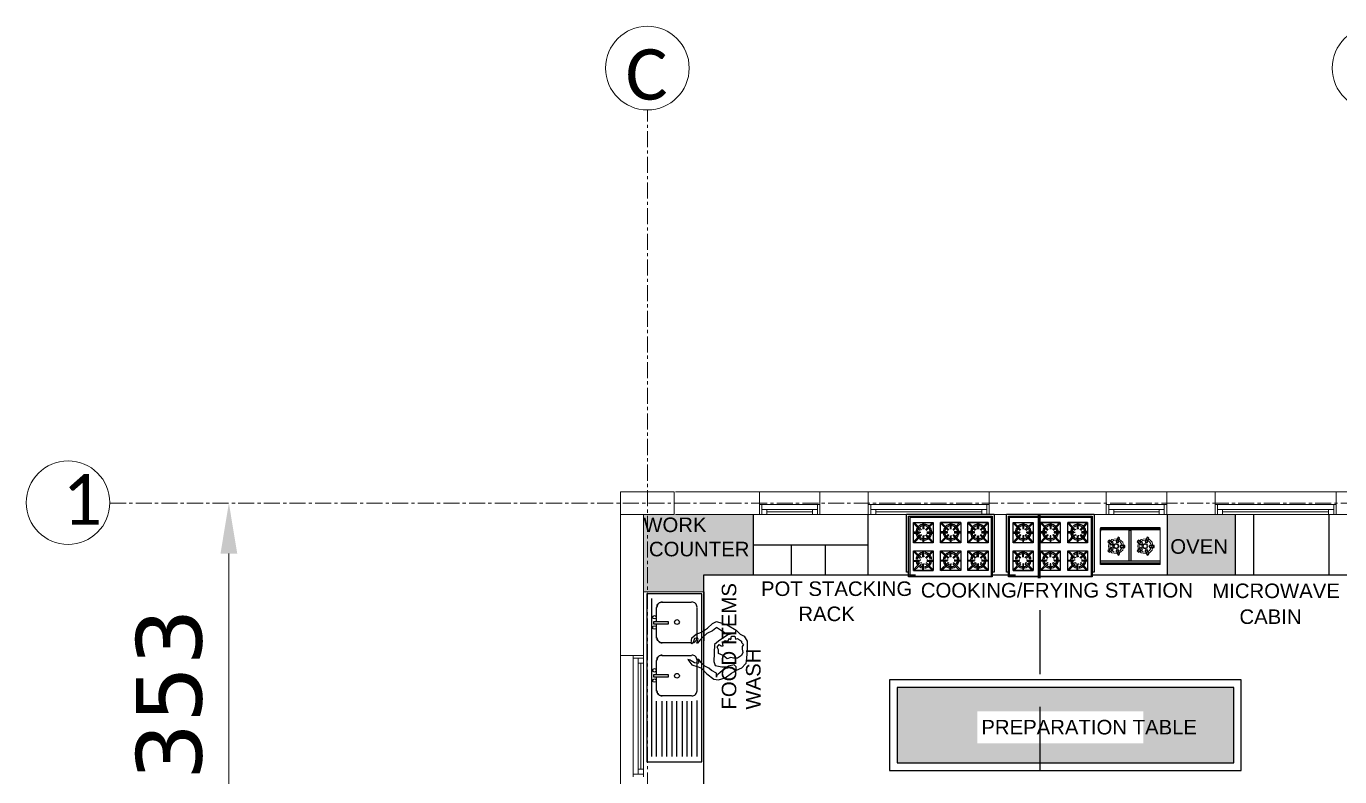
# Model space of a CAD drawing. Header units: millimetres. Extents: x 26027 to 581921, y 7230 to 233891.
# Drawn here: x 459698 to 472709, y 224288 to 231719 of the extents above; entities that cross this region are included whole.
import ezdxf

# ---------------------------------------------------------------- set-up
doc = ezdxf.new("R2010")
doc.units = ezdxf.units.MM
doc.header["$LTSCALE"] = 5
doc.linetypes.add('CENTER', pattern=[50.8, 31.75, -6.35, 6.35, -6.35])
doc.linetypes.add('HIDDEN2', pattern=[0.1875, 0.125, -0.0625])
for name, color, linetype, lineweight in [('_KTI_CONTROL', 7, 'Continuous', 0), ('Aluminum', 7, 'Continuous', 5), ('AxisBalloons_2', 7, 'Continuous', 0), ('Dims', 6, 'Continuous', 5), ('Proj', 7, 'HIDDEN2', 5), ('Structure', 20, 'Continuous', 5), ('Text', 9, 'Continuous', 5), ('Walls', 32, 'Continuous', 5)]:
    doc.layers.add(name, color=color, linetype=linetype, lineweight=lineweight)
for name, color, linetype in [('axes', 9, 'Continuous'), ('PDF_Solid Fills', 7, 'Continuous'), ('PDF_Text', 7, 'Continuous')]:
    doc.layers.add(name, color=color, linetype=linetype)
doc.layers.add('PDF_Geometry', color=7, linetype='Continuous', true_color=0x809a5e)
doc.styles.add('Dimension', font='verdana.ttf')
doc.styles.add('PDF Arial', font='arial.ttf')
doc.styles.get("Standard").update_dxf_attribs({"font": 'calibri.ttf'})
doc.dimstyles.new('D500', dxfattribs={"dimtxt": 650, "dimasz": 500, "dimexe": 150, "dimexo": 100, "dimgap": 250, "dimtad": 1, "dimdec": 0, "dimtxsty": 'Dimension', "dimcen": 100, "dimdle": 150, "dimclrd": 250, "dimclre": 250, "dimclrt": 7, "dimadec": 0, "dimazin": 0, "dimtfac": 1, "dimtdec": 0, "dimtmove": 0, "dimatfit": 3, "dimfxl": 1, "dimlwd": 5, "dimlwe": 5, "dimarcsym": 0})

# ---------------------------------------------------------------- blocks, each defined once
blk = doc.blocks.new('*D510')
at = {"layer": 'DEFPOINTS', "color": 0, "transparency": 16777216}
for p in [(461705, 226998, -2), (461705, 226998), (461905, 222645, -2)]:
    blk.add_point(p, dxfattribs=at)
at = {"layer": 'Dims', "color": 250, "linetype": 'Continuous', "lineweight": 5, "transparency": 16777216}
for p, q in [((461605, 226998), (461555, 226998)), ((461705, 223145), (461705, 226498)), ((461805, 222645), (461555, 222645))]:
    blk.add_line(p, q, dxfattribs=at)
at = {"layer": 'Dims', "color": 250, "transparency": 16777216}
for points in [[(461622, 226498), (461788, 226498), (461705, 226998)], [(461622, 223145), (461788, 223145), (461705, 222645)]]:
    blk.add_solid(points, dxfattribs=at)
at = {"layer": 'Dims', "color": 7, "lineweight": 0, "transparency": 16777216, "insert": (461116, 224822), "char_height": 650, "attachment_point": 5, "rotation": 90, "style": 'Dimension'}
blk.add_mtext('4353', dxfattribs=at)

msp = doc.modelspace()

# ---------------------------------------------------------------- hatches: boundary and pattern name
at = {"layer": 'PDF_Geometry', "lineweight": 25}
h = msp.add_hatch(dxfattribs=at)
h.set_pattern_fill('ANGLE', color=256, scale=500)
h.set_pattern_definition([(0, (-753464.18, -861134.26), (0, 137.5), [100, -37.5]), (90, (-753464.18, -861134.26), (-137.5, 8e-15), [100, -37.5])])
edge = h.paths.add_edge_path()
edge.add_line((476577.1, 225898.2), (477116.2, 225898.2))
edge.add_line((477116.2, 225898.2), (477116.2, 226329.5))
edge.add_line((477116.2, 226329.5), (476816.3, 226329.5))
edge.add_line((476816.3, 226329.5), (476816.3, 226289))
edge.add_line((476816.3, 226289), (476674.8, 226289))
edge.add_line((476674.8, 226289), (476674.8, 226329.5))
edge.add_line((476674.8, 226329.5), (476203.2, 226329.5))
edge.add_line((476203.2, 226329.5), (476203.2, 226289))
edge.add_line((476203.2, 226289), (476061.7, 226289))
edge.add_line((476061.7, 226289), (476061.7, 226329.5))
edge.add_line((476061.7, 226329.5), (475886.5, 226329.5))
edge.add_line((475886.5, 226329.5), (475886.5, 226888.7))
edge.add_line((475886.5, 226888.7), (475792.2, 226888.7))
edge.add_line((475792.2, 226888.7), (475792.2, 226329.5))
edge.add_line((475792.2, 226329.5), (475489, 226329.5))
edge.add_line((475489, 226329.5), (475489, 226289))
edge.add_line((475489, 226289), (475354.2, 226289))
edge.add_line((475354.2, 226289), (475354.2, 226329.5))
edge.add_line((475354.2, 226329.5), (474875.8, 226329.5))
edge.add_line((474875.8, 226329.5), (474875.8, 226289))
edge.add_line((474875.8, 226289), (474741.1, 226289))
edge.add_line((474741.1, 226289), (474741.1, 226329.5))
edge.add_line((474741.1, 226329.5), (474559.2, 226329.5))
edge.add_line((474559.2, 226329.5), (474559.2, 225584.4))
edge.add_line((474559.2, 225584.4), (474592.9, 225584.4))
edge.add_line((474592.9, 225584.4), (474576.7, 225503.5))
edge.add_line((474576.7, 225503.5), (474896.1, 225503.5))
edge.add_line((474896.1, 225503.5), (474896.1, 225463.1))
edge.add_line((474896.1, 225463.1), (474893.1, 225463.1))
edge.add_arc((474569.3, 225506.9), 326.8, 270.00122, 352.29942, ccw=False)
edge.add_arc((474569.3, 224428.9), 751.2, 2.82634, 90.00047, ccw=False)
edge.add_line((475319.6, 224465.9), (475320.5, 224465.9))
edge.add_line((475320.5, 224465.9), (475320.5, 224425.5))
edge.add_line((475320.5, 224425.5), (475286.8, 224425.5))
edge.add_line((475286.8, 224425.5), (475273.4, 224408.7))
edge.add_arc((475243, 224408.7), 30.3, -90, 0, ccw=False)
edge.add_line((475243, 224378.3), (475246.4, 224371.6))
edge.add_line((475246.4, 224371.6), (475155.5, 224378.3))
edge.add_arc((475155.5, 224408.7), 30.3, 146.25105, 270, ccw=False)
edge.add_line((475130.2, 224425.5), (474576.7, 224425.5))
edge.add_line((474576.7, 224425.5), (474594.8, 224335.1))
edge.add_line((474594.8, 224335.1), (476577.1, 224335.1))
edge.add_line((476577.1, 224335.1), (476577.1, 225898.2))
h.paths.add_polyline_path([(480290.3, 225585.3), (477823.6, 225585.3), (477823.6, 224430.2), (477190.3, 224430.2), (477190.3, 224261), (477116.2, 224261), (477116.2, 223519.8), (477116.2, 223452.4), (477190.3, 223452.4), (477190.3, 222536.1), (478390.3, 222536.1), (478390.3, 222825.8), (478370.1, 222825.8), (478384.9, 222899.9), (478390.3, 222899.9), (478390.3, 223573.7), (478383.5, 223573.7), (478370.1, 223641.1), (478390.3, 223641.1), (478390.3, 223924.1), (478370.1, 223924.1), (478386.2, 224004.9), (478390.3, 224004.9), (478390.3, 224672), (478383.5, 224672), (478370.1, 224746.1), (478390.3, 224746.1), (478390.3, 223830.2), (480290.3, 223830.2)])
edge = h.paths.add_edge_path(flags=16)
edge.add_line((477890.4, 223499.6), (477884.3, 223499.6))
edge.add_line((477884.3, 223499.6), (477884.3, 223486.7))
edge.add_arc((477880.9, 223496.2), 10.1, 289.47112, 379.47142)
h.paths.add_polyline_path([(477944.9, 223553.5), (477944.9, 223513.1), (477197, 223513.1), (477197, 223553.5), (477756.2, 223553.5), (477756.2, 223560.2), (477776.5, 223560.2), (477776.5, 223580.4), (477884.3, 223580.4), (477884.3, 223560.2), (477911.2, 223560.2)], flags=16)
edge = h.paths.add_edge_path(flags=16)
edge.add_line((477786.6, 223486.1), (477877.5, 223479.4))
edge.add_line((477877.5, 223479.4), (477786.6, 223486.1))
edge.add_arc((477786.6, 223496.2), 10.1, 160.52858, 270, ccw=False)
edge.add_line((477777, 223499.6), (477776.5, 223499.6))
edge.add_line((477776.5, 223499.6), (477776.5, 223496.2))
edge.add_arc((477786.6, 223496.2), 10.1, 180, 270)
h.paths.add_polyline_path([(477203.7, 223499.6), (477217.2, 223432.2), (477197, 223432.2), (477197, 223499.6)], flags=16)
edge = h.paths.add_edge_path()
edge.add_line((468810.8, 220380), (468731, 220380))
edge.add_line((468731, 220380), (468731, 220353))
edge.add_line((468731, 220353), (468650.2, 220367.7))
edge.add_line((468650.2, 220367.7), (468650.2, 219815.6))
edge.add_arc((468667, 219790.4), 30.3, 0, 123.74895, ccw=False)
edge.add_line((468697.3, 219790.4), (468697.3, 219699.5))
edge.add_line((468697.3, 219699.5), (468692.9, 219718.6))
edge.add_arc((468667, 219702.8), 30.3, -90, 31.29804, ccw=False)
edge.add_line((468667, 219672.5), (468670.4, 219665.8))
edge.add_line((468670.4, 219665.8), (468656.9, 219665.8))
edge.add_line((468656.9, 219665.8), (468656.9, 219659.1))
edge.add_line((468656.9, 219659.1), (468650.2, 219625.4))
edge.add_line((468650.2, 219625.4), (468609.7, 219625.4))
edge.add_line((468609.7, 219625.4), (468609.7, 219626.3))
edge.add_arc((468646.8, 220376.6), 751.2, 179.99953, 267.17366, ccw=False)
edge.add_arc((467568.8, 220376.6), 326.8, 276.51003, 359.99878, ccw=False)
edge.add_line((467605.8, 220052), (467605.8, 220049.8))
edge.add_line((467605.8, 220049.8), (467572.1, 220049.8))
edge.add_line((467572.1, 220049.8), (467572.1, 220373.3))
edge.add_line((467572.1, 220373.3), (467531.7, 220373.3))
edge.add_line((467531.7, 220373.3), (467510.8, 220373.3))
edge.add_line((467510.8, 220373.3), (467510.8, 220380))
edge.add_line((467510.8, 220380), (465810.8, 220380))
edge.add_line((465810.8, 220380), (465810.8, 219753.7))
edge.add_line((465810.8, 219753.7), (465810.8, 218580))
edge.add_line((465810.8, 218580), (468810.8, 218580))
edge.add_line((468810.8, 218580), (468810.8, 220380))
h.paths.add_polyline_path([(466491.2, 219254.6), (468153.2, 219254.6), (468153.2, 219650.6), (466491.2, 219650.6)], flags=16)
h.paths.add_polyline_path([(477817.5, 225578.5), (478147.3, 225578.5), (478152.8, 226254.5), (477823, 226254.5)])
h.paths.add_polyline_path([(474553.4, 224579), (476066.2, 224579), (476066.2, 225298.6), (474553.4, 225298.6)])
h.paths.add_polyline_path([(476024.2, 225648.8), (476024.2, 224319.4), (476563.8, 224319.4), (476563.8, 225648.8)])
h.paths.add_polyline_path([(475228.5, 225934.2), (476844.3, 225934.2), (476844.3, 226231.2), (475228.5, 226231.2)], flags=16)
at = {"layer": 'PDF_Solid Fills', "true_color": 0x809a5e, "transparency": 33554559}
h = msp.add_hatch(color=65, dxfattribs=at)
h.paths.add_polyline_path([(465810.2, 226119.7), (466409.8, 226119.7), (466409.8, 226288.2), (466901.7, 226288.2), (466901.7, 226887.8), (466120.1, 226887.8), (465810.2, 226887.8)])
h.paths.add_polyline_path([(465771.7, 226392.2), (466897.5, 226392.2), (466897.5, 226931.9), (465771.7, 226931.9)], flags=9)
at = {"layer": 'PDF_Solid Fills', "true_color": 0xcc6827, "transparency": 33554559}
msp.add_hatch(color=32, dxfattribs=at).paths.add_polyline_path([(471672, 226887.8), (470998.3, 226887.8), (470998.3, 226288.2), (471672, 226288.2)])
at = {"layer": 'PDF_Solid Fills', "true_color": 0xa8529f, "transparency": 33554559}
h = msp.add_hatch(color=215, dxfattribs=at)
h.paths.add_polyline_path([(469118.4, 224620.5), (469118.4, 224937.1), (470762.4, 224937.1), (470762.4, 224620.5)])
h.paths.add_polyline_path([(468330.1, 224425.1), (471658.6, 224425.1), (471658.6, 225173), (468330.1, 225173)], flags=0)

# ---------------------------------------------------------------- linework, layer by layer
at = {"layer": '_KTI_CONTROL'}
msp.add_line((466409.8, 226119.7, -2.4), (465810.2, 226119.7, -2.4), dxfattribs=at)
at = {"layer": 'Aluminum'}
for p, q in [((467559.8, 226985.3, 0), (466959.8, 226985.3, 0)), ((466984.8, 226985.3, 0), (466984.8, 226885.3, 0)), ((467534.8, 226935.3, 0), (466984.8, 226935.3, 0)), ((467034.8, 226935.3, 0), (467034.8, 226885.3, 0)), ((467034.8, 226910.3, 0), (467484.8, 226910.3, 0)), ((467484.8, 226935.3, 0), (467484.8, 226885.3, 0)), ((467534.8, 226985.3, 0), (467534.8, 226885.3, 0)), ((469237.8, 226985.3, 0), (468037.8, 226985.3, 0)), ((468062.8, 226985.3, 0), (468062.8, 226885.3, 0)), ((469212.8, 226935.3, 0), (468062.8, 226935.3, 0)), ((468112.8, 226935.3, 0), (468112.8, 226885.3, 0)), ((468112.8, 226910.3, 0), (469162.8, 226910.3, 0)), ((469162.8, 226935.3, 0), (469162.8, 226885.3, 0)), ((469212.8, 226985.3, 0), (469212.8, 226885.3, 0)), ((470995.8, 226985.3, 0), (470395.8, 226985.3, 0)), ((470420.8, 226985.3, 0), (470420.8, 226885.3, 0)), ((470970.8, 226935.3, 0), (470420.8, 226935.3, 0)), ((470470.8, 226935.3, 0), (470470.8, 226885.3, 0)), ((470470.8, 226910.3, 0), (470920.8, 226910.3, 0)), ((470920.8, 226935.3, 0), (470920.8, 226885.3, 0)), ((470970.8, 226985.3, 0), (470970.8, 226885.3, 0)), ((472673.8, 226985.3, 0), (471473.8, 226985.3, 0)), ((471498.8, 226985.3, 0), (471498.8, 226885.3, 0)), ((472648.8, 226935.3, 0), (471498.8, 226935.3, 0)), ((471548.8, 226935.3, 0), (471548.8, 226885.3, 0)), ((471548.8, 226910.3, 0), (472598.8, 226910.3, 0)), ((472598.8, 226935.3, 0), (472598.8, 226885.3, 0)), ((472648.8, 226985.3, 0), (472648.8, 226885.3, 0)), ((467559.8, 226885.3, 0), (466959.8, 226885.3, 0)), ((469237.8, 226885.3, 0), (468037.8, 226885.3, 0)), ((470995.8, 226885.3, 0), (470395.8, 226885.3, 0)), ((472673.8, 226885.3, 0), (471473.8, 226885.3, 0)), ((465710.8, 225488.3, 0), (465710.8, 224288.3, 0)), ((465810.8, 225488.3, 0), (465810.8, 224288.3, 0)), ((465710.8, 225463.3, 0), (465810.8, 225463.3, 0)), ((465760.8, 225463.3, 0), (465760.8, 224313.3, 0)), ((465760.8, 225413.3, 0), (465810.8, 225413.3, 0)), ((465785.8, 224363.3, 0), (465785.8, 225413.3, 0)), ((465710.8, 224313.3, 0), (465810.8, 224313.3, 0)), ((465760.8, 224363.3, 0), (465810.8, 224363.3, 0))]:
    msp.add_line(p, q, dxfattribs=at)
at = {"layer": 'axes', "linetype": 'CENTER', "lineweight": 0}
for p, q in [((465850.8, 120285.6, 2.4), (465850.8, 230891.1, 2.4)), ((484308.8, 226997.8, 0), (460525.8, 226997.8, 0))]:
    msp.add_line(p, q, dxfattribs=at)
at = {"layer": 'AxisBalloons_2', "color": 1}
for centre in [(465850.8, 231305, 2.4), (473048.8, 231305, 0), (460111.9, 227002.2, 0)]:
    msp.add_circle(centre, 413.9, dxfattribs=at)
at = {"layer": 'PDF_Geometry', "color": 7, "lineweight": 25, "elevation": -2.4}
for points in [[(466901.7, 226288.2), (466901.7, 226887.8)], [(468033.6, 226887.8), (468033.6, 226288.2)], [(468437.9, 226315.1), (468417.7, 226315.1), (468417.7, 226887.8), (469286.9, 226887.8), (469286.9, 226315.1), (469266.6, 226315.1)], [(468485.1, 226807), (468680.5, 226807)], [(468552.4, 226726.1), (468485.1, 226800.3)], [(468565.9, 226732.9), (468491.8, 226807)], [(468579.4, 226807), (468579.4, 226739.6)], [(468586.1, 226807), (468586.1, 226739.6)], [(468673.7, 226807), (468606.3, 226732.9)], [(468680.5, 226800.3), (468613.1, 226726.1)], [(468956.7, 226807), (468956.7, 226604.9), (468754.6, 226604.9), (468754.6, 226807), (468956.7, 226807), (468754.6, 226807)], [(468754.6, 226800.3), (468828.7, 226726.1)], [(468761.3, 226807), (468835.4, 226732.9)], [(468848.9, 226807), (468848.9, 226739.6)], [(468855.6, 226807), (468855.6, 226739.6)], [(468875.8, 226732.9), (468943.2, 226807)], [(468882.6, 226726.1), (468956.7, 226800.3)], [(469226.2, 226807), (469226.2, 226604.9), (469024.1, 226604.9), (469024.1, 226807), (469226.2, 226807), (469024.1, 226807)], [(469024.1, 226800.3), (469098.2, 226726.1)], [(469030.8, 226807), (469104.9, 226732.9)], [(469118.4, 226807), (469118.4, 226739.6)], [(469131.9, 226807), (469131.9, 226739.6)], [(469145.4, 226732.9), (469219.5, 226807)], [(469152.1, 226726.1), (469226.2, 226800.3)], [(469428.3, 226315.1), (469408.1, 226315.1), (469408.1, 226887.8), (470277.3, 226887.8), (470277.3, 226315.1), (470257.1, 226315.1)], [(469475.5, 226807), (469670.9, 226807)], [(469542.9, 226726.1), (469475.5, 226800.3)], [(469549.6, 226732.9), (469482.3, 226807)], [(469569.8, 226807), (469569.8, 226739.6)], [(469576.6, 226807), (469576.6, 226739.6)], [(469664.2, 226807), (469590.1, 226732.9)], [(469670.9, 226800.3), (469603.5, 226726.1)], [(469940.4, 226807), (469940.4, 226604.9), (469745, 226604.9), (469745, 226807), (469940.4, 226807), (469745, 226807)], [(469745, 226800.3), (469812.4, 226726.1)], [(469751.8, 226807), (469819.1, 226732.9)], [(469839.4, 226807), (469839.4, 226739.6)], [(469846.1, 226807), (469846.1, 226739.6)], [(469866.3, 226732.9), (469933.7, 226807)], [(469873, 226726.1), (469940.4, 226800.3)], [(470209.9, 226807), (470209.9, 226604.9), (470014.5, 226604.9), (470014.5, 226807), (470209.9, 226807), (470014.5, 226807)], [(470014.5, 226800.3), (470081.9, 226726.1)], [(470108.9, 226807), (470108.9, 226739.6)], [(470115.6, 226807), (470115.6, 226739.6)], [(470135.8, 226732.9), (470203.2, 226807)], [(470142.6, 226726.1), (470209.9, 226800.3)], [(470998.3, 226887.8), (470998.3, 226288.2)], [(471672, 226887.8), (471672, 226288.2)], [(471854, 226887.8), (471854, 226288.2)], [(472601.8, 226887.8), (472601.8, 226288.2)], [(468485.1, 226712.7), (468545.7, 226712.7)], [(468485.1, 226699.2), (468545.7, 226699.2)], [(468552.4, 226685.7), (468485.1, 226611.6)], [(468579.4, 226672.2), (468579.4, 226604.9)], [(468673.7, 226604.9), (468606.3, 226679)], [(468680.5, 226611.6), (468613.1, 226685.7)], [(468619.8, 226712.7), (468680.5, 226712.7)], [(468619.8, 226699.2), (468680.5, 226699.2)], [(468821.9, 226699.2), (468754.6, 226699.2)], [(468848.9, 226672.2), (468848.9, 226604.9)], [(468875.8, 226679), (468943.2, 226604.9)], [(468882.6, 226685.7), (468956.7, 226611.6)], [(468956.7, 226712.7), (468889.3, 226712.7)], [(468956.7, 226699.2), (468889.3, 226699.2)], [(469091.5, 226699.2), (469024.1, 226699.2)], [(469118.4, 226672.2), (469118.4, 226604.9)], [(469145.4, 226679), (469219.5, 226604.9)], [(469152.1, 226685.7), (469226.2, 226611.6)], [(469226.2, 226712.7), (469158.8, 226712.7)], [(469226.2, 226699.2), (469158.8, 226699.2)], [(469475.5, 226699.2), (469536.2, 226699.2)], [(469664.2, 226604.9), (469590.1, 226679)], [(469610.3, 226699.2), (469670.9, 226699.2)], [(469805.7, 226699.2), (469745, 226699.2)], [(469940.4, 226699.2), (469879.8, 226699.2)], [(470075.2, 226712.7), (470014.5, 226712.7)], [(470075.2, 226699.2), (470014.5, 226699.2)], [(470014.5, 226611.6), (470081.9, 226685.7)], [(470021.3, 226604.9), (470088.7, 226679)], [(470108.9, 226672.2), (470108.9, 226604.9)], [(470135.8, 226679), (470203.2, 226604.9)], [(470142.6, 226685.7), (470209.9, 226611.6)], [(470209.9, 226712.7), (470149.3, 226712.7)], [(470209.9, 226699.2), (470149.3, 226699.2)], [(470930.9, 226753.1), (470344.7, 226753.1), (470338, 226753.1), (470338, 226719.4)], [(470930.9, 226389.3), (470338, 226389.3), (470338, 226746.4), (470930.9, 226746.4)], [(470930.9, 226732.9), (470344.7, 226732.9), (470338, 226732.9)], [(470641.2, 226422.9), (470641.2, 226726.1), (470620.9, 226726.1), (470620.9, 226422.9)], [(466901.7, 226584.6), (468033.6, 226584.6)], [(467279, 226288.2), (467279, 226584.6)], [(467615.9, 226288.2), (467615.9, 226584.6)], [(468485.1, 226328.6), (468485.1, 226524), (468680.5, 226524), (468680.5, 226328.6), (468485.1, 226328.6), (468680.5, 226328.6)], [(468565.9, 226456.6), (468491.8, 226524)], [(468579.4, 226463.4), (468579.4, 226524)], [(468586.1, 226463.4), (468586.1, 226524)], [(468673.7, 226524), (468606.3, 226456.6)], [(468761.3, 226524), (468835.4, 226456.6)], [(468848.9, 226463.4), (468848.9, 226524)], [(468855.6, 226463.4), (468855.6, 226524)], [(468875.8, 226456.6), (468943.2, 226524)], [(469030.8, 226524), (469104.9, 226456.6)], [(469118.4, 226463.4), (469118.4, 226524)], [(469131.9, 226463.4), (469131.9, 226524)], [(469145.4, 226456.6), (469219.5, 226524)], [(469475.5, 226328.6), (469475.5, 226524), (469670.9, 226524), (469670.9, 226328.6), (469475.5, 226328.6), (469670.9, 226328.6)], [(469549.6, 226456.6), (469482.3, 226524)], [(469569.8, 226463.4), (469569.8, 226524)], [(469576.6, 226463.4), (469576.6, 226524)], [(469664.2, 226524), (469590.1, 226456.6)], [(469751.8, 226524), (469819.1, 226456.6)], [(469839.4, 226463.4), (469839.4, 226524)], [(469846.1, 226463.4), (469846.1, 226524)], [(469866.3, 226456.6), (469933.7, 226524)], [(470108.9, 226463.4), (470108.9, 226524)], [(470115.6, 226463.4), (470115.6, 226524)], [(470135.8, 226456.6), (470203.2, 226524)], [(468552.4, 226449.9), (468485.1, 226517.3)], [(468485.1, 226429.7), (468545.7, 226429.7)], [(468485.1, 226422.9), (468545.7, 226422.9)], [(468552.4, 226409.5), (468485.1, 226335.4)], [(468565.9, 226396), (468491.8, 226328.6)], [(468579.4, 226328.6), (468579.4, 226396)], [(468673.7, 226328.6), (468606.3, 226396)], [(468680.5, 226517.3), (468613.1, 226449.9)], [(468680.5, 226335.4), (468613.1, 226409.5)], [(468619.8, 226429.7), (468680.5, 226429.7)], [(468619.8, 226422.9), (468680.5, 226422.9)], [(468754.6, 226517.3), (468828.7, 226449.9)], [(468821.9, 226422.9), (468754.6, 226422.9)], [(468761.3, 226328.6), (468835.4, 226396)], [(468848.9, 226328.6), (468848.9, 226396)], [(468875.8, 226396), (468943.2, 226328.6)], [(468882.6, 226449.9), (468956.7, 226517.3)], [(468882.6, 226409.5), (468956.7, 226335.4)], [(468956.7, 226429.7), (468889.3, 226429.7)], [(468956.7, 226422.9), (468889.3, 226422.9)], [(469024.1, 226517.3), (469098.2, 226449.9)], [(469091.5, 226422.9), (469024.1, 226422.9)], [(469030.8, 226328.6), (469104.9, 226396)], [(469118.4, 226328.6), (469118.4, 226396)], [(469145.4, 226396), (469219.5, 226328.6)], [(469152.1, 226449.9), (469226.2, 226517.3)], [(469152.1, 226409.5), (469226.2, 226335.4)], [(469226.2, 226429.7), (469158.8, 226429.7)], [(469226.2, 226422.9), (469158.8, 226422.9)], [(469542.9, 226449.9), (469475.5, 226517.3)], [(469475.5, 226422.9), (469536.2, 226422.9)], [(469549.6, 226396), (469482.3, 226328.6)], [(469664.2, 226328.6), (469590.1, 226396)], [(469670.9, 226517.3), (469603.5, 226449.9)], [(469610.3, 226422.9), (469670.9, 226422.9)], [(469745, 226517.3), (469812.4, 226449.9)], [(469805.7, 226422.9), (469745, 226422.9)], [(469751.8, 226328.6), (469819.1, 226396)], [(469866.3, 226396), (469933.7, 226328.6)], [(469873, 226449.9), (469940.4, 226517.3)], [(469940.4, 226422.9), (469879.8, 226422.9)], [(470014.5, 226517.3), (470081.9, 226449.9)], [(470075.2, 226429.7), (470014.5, 226429.7)], [(470075.2, 226422.9), (470014.5, 226422.9)], [(470014.5, 226335.4), (470081.9, 226409.5)], [(470021.3, 226328.6), (470088.7, 226396)], [(470108.9, 226328.6), (470108.9, 226396)], [(470135.8, 226396), (470203.2, 226328.6)], [(470142.6, 226449.9), (470209.9, 226517.3)], [(470142.6, 226409.5), (470209.9, 226335.4)], [(470209.9, 226429.7), (470149.3, 226429.7)], [(470209.9, 226422.9), (470149.3, 226422.9)], [(470930.9, 226422.9), (470338, 226422.9)], [(470930.9, 226402.7), (470338, 226402.7)], [(466409.8, 222009.7), (466409.8, 226288.2), (468505.3, 226288.2)], [(468956.7, 226328.6), (468754.6, 226328.6)], [(469226.2, 226328.6), (469024.1, 226328.6)], [(469266.6, 226288.2), (469495.7, 226288.2)], [(469940.4, 226328.6), (469745, 226328.6)], [(470209.9, 226328.6), (470014.5, 226328.6)], [(470257.1, 226288.2), (474484.4, 226288.2)], [(465891, 226052.4), (465891, 224489.2)], [(466288.5, 226011.9), (465992.1, 226011.9)], [(466409.8, 226119.7), (466409.8, 225634.6)], [(465938.2, 225964.8), (465938.2, 225823.3)], [(466342.4, 225661.6), (466342.4, 225964.8)], [(465938.2, 225803.1), (465938.2, 225661.6)], [(466729.9, 225739.1), (466770.3, 225698.6), (466810.7, 225678.4), (466837.7, 225631.3), (466837.7, 225550.4), (466830.9, 225462.8), (466824.2, 225408.9), (466783.8, 225361.7), (466729.9, 225341.5)], [(466288.5, 225614.4), (465992.1, 225614.4)], [(466649, 225691.9), (466554.7, 225631.3), (466514.3, 225597.6), (466507.5, 225429.1), (466521, 225388.7), (466588.4, 225375.2), (466655.7, 225375.2)], [(466288.5, 225486.4), (465992.1, 225486.4)], [(465938.2, 225439.2), (465938.2, 225297.7)], [(466342.4, 225136), (466342.4, 225439.2)], [(465938.2, 225277.5), (465938.2, 225136)], [(466288.5, 225088.9), (465992.1, 225088.9)], [(465938.2, 225035), (465938.2, 224489.2)], [(465992.1, 225035), (465992.1, 224489.2)], [(466039.2, 225035), (466039.2, 224489.2)], [(466093.1, 225035), (466093.1, 224489.2)], [(466140.3, 225035), (466140.3, 224489.2)], [(466194.2, 225035), (466194.2, 224489.2)], [(466241.4, 225035), (466241.4, 224489.2)], [(466288.5, 225035), (466288.5, 224489.2)], [(466342.4, 224489.2), (466342.4, 225041.7)]]:
    msp.add_lwpolyline(points, dxfattribs=at)
for points in [[(469266.6, 226268), (468437.9, 226268), (468437.9, 226867.6), (469266.6, 226867.6)], [(468451.4, 226274.7), (469259.9, 226274.7), (469259.9, 226854.2), (468451.4, 226854.2)], [(468485.1, 226604.9), (468485.1, 226807), (468680.5, 226807), (468680.5, 226604.9)], [(470257.1, 226268), (469428.3, 226268), (469428.3, 226867.6), (470257.1, 226867.6)], [(469435.1, 226274.7), (470250.4, 226274.7), (470250.4, 226854.2), (469435.1, 226854.2)], [(469475.5, 226604.9), (469475.5, 226807), (469670.9, 226807), (469670.9, 226604.9)], [(470492.9, 226611.6), (470506.4, 226611.6), (470513.1, 226604.9), (470526.6, 226652), (470513.1, 226658.8)], [(470782.6, 226611.6), (470796.1, 226611.6), (470802.9, 226604.9), (470816.3, 226652), (470802.9, 226658.8)], [(468956.7, 226524), (468956.7, 226328.6), (468754.6, 226328.6), (468754.6, 226524)], [(469226.2, 226524), (469226.2, 226328.6), (469024.1, 226328.6), (469024.1, 226524)], [(469940.4, 226524), (469940.4, 226328.6), (469745, 226328.6), (469745, 226524)], [(470209.9, 226524), (470209.9, 226328.6), (470014.5, 226328.6), (470014.5, 226524)], [(470452.5, 226584.6), (470459.2, 226591.4), (470466, 226604.9), (470425.5, 226631.8), (470412.1, 226618.3)], [(470466, 226537.5), (470459.2, 226544.2), (470452.5, 226557.7), (470412.1, 226524), (470425.5, 226510.5)], [(470513.1, 226537.5), (470506.4, 226530.7), (470492.9, 226530.7), (470513.1, 226483.6), (470526.6, 226490.3)], [(470533.3, 226577.9), (470533.3, 226571.2), (470533.3, 226557.7), (470580.5, 226557.7), (470580.5, 226577.9)], [(470742.2, 226584.6), (470749, 226591.4), (470755.7, 226604.9), (470715.3, 226631.8), (470701.8, 226618.3)], [(470755.7, 226537.5), (470749, 226544.2), (470742.2, 226557.7), (470701.8, 226524), (470715.3, 226510.5)], [(470802.9, 226537.5), (470796.1, 226530.7), (470782.6, 226530.7), (470802.9, 226483.6), (470816.3, 226490.3)], [(470823.1, 226577.9), (470823.1, 226571.2), (470823.1, 226557.7), (470870.2, 226557.7), (470870.2, 226577.9)], [(465843.8, 224435.3), (466389.6, 224435.3), (466389.6, 226099.5), (465843.8, 226099.5)], [(465911.2, 225803.1), (466059.5, 225803.1), (466059.5, 225823.3), (465911.2, 225823.3)], [(466285.2, 225611), (466291.9, 225664.9), (466332.3, 225698.6), (466386.2, 225718.8), (466446.9, 225759.3), (466494, 225806.4), (466534.5, 225826.6), (466642.3, 225793), (466729.9, 225739.1), (466716.4, 225705.4), (466649, 225691.9), (466595.1, 225725.6), (466554.7, 225752.5), (466534.5, 225766), (466527.7, 225759.3), (466494, 225732.3), (466440.1, 225705.4), (466399.7, 225671.7), (466372.8, 225644.7), (466345.8, 225611), (466339.1, 225611), (466352.5, 225651.5), (466345.8, 225664.9), (466318.9, 225658.2), (466305.4, 225617.8), (466291.9, 225604.3)], [(466541.2, 225570.6), (466561.4, 225597.6), (466581.6, 225584.1), (466601.8, 225584.1), (466595.1, 225617.8), (466622.1, 225638), (466649, 225631.3), (466662.5, 225658.2), (466676, 225644.7), (466682.7, 225678.4), (466716.4, 225678.4), (466723.1, 225651.5), (466743.3, 225658.2), (466783.8, 225631.3), (466783.8, 225617.8), (466804, 225597.6), (466790.5, 225577.3), (466790.5, 225550.4), (466797.2, 225516.7), (466783.8, 225489.8), (466743.3, 225462.8), (466702.9, 225462.8), (466676, 225469.5), (466642.3, 225456.1), (466601.8, 225489.8), (466554.7, 225510), (466554.7, 225543.7)], [(466251.5, 225449.3), (466291.9, 225395.4), (466352.5, 225375.2), (466386.2, 225361.7), (466440.1, 225307.8), (466507.5, 225253.9), (466554.7, 225247.2), (466622.1, 225267.4), (466682.7, 225314.6), (466729.9, 225341.5), (466729.9, 225375.2), (466709.6, 225395.4), (466655.7, 225382), (466595.1, 225341.5), (466547.9, 225301.1), (466534.5, 225287.6), (466534.5, 225274.1), (466534.5, 225314.6), (466487.3, 225341.5), (466460.4, 225361.7), (466419.9, 225382), (466386.2, 225415.6), (466359.3, 225449.3), (466345.8, 225449.3), (466359.3, 225422.4), (466352.5, 225408.9), (466318.9, 225415.6), (466285.2, 225435.9), (466278.4, 225442.6)], [(465911.2, 225277.5), (466059.5, 225277.5), (466059.5, 225297.7), (465911.2, 225297.7)], [(468249.2, 224350.9), (471732.7, 224350.9), (471732.7, 225247.1), (468249.2, 225247.1)], [(468323.4, 224425.1), (471658.6, 224425.1), (471658.6, 225173), (468323.4, 225173)]]:
    msp.add_lwpolyline(points, close=True, dxfattribs=at)
at = {"layer": 'PDF_Geometry', "color": 244, "lineweight": 50, "true_color": 0x981a1d, "elevation": -2.4}
msp.add_lwpolyline([(469731.5, 226887.8), (469731.5, 226254.5)], dxfattribs=at)
at = {"layer": 'PDF_Geometry', "color": 244, "true_color": 0x981a1d, "elevation": -2.4}
for points in [[(469738.3, 226887.8), (469738.3, 226254.5)], [(469738.3, 225937.8), (469738.3, 225304.5)], [(469738.3, 224981.1), (469738.3, 224347.7)]]:
    msp.add_lwpolyline(points, dxfattribs=at)
at = {"layer": 'PDF_Geometry', "color": 7, "lineweight": 25, "elevation": -2.4}
for points in [[(470021.3, 226807), (470088.7, 226732.9, -0.0810811), (470096.8, 226738.9)], [(468559.8, 226687.1, 0.0810811), (468565.9, 226679), (468491.8, 226604.9)], [(468594.8, 226672.6, -0.0759494), (468586.1, 226672.2), (468586.1, 226604.9)], [(468822.4, 226704, -0.0759494), (468821.9, 226712.7), (468754.6, 226712.7)], [(468754.6, 226611.6), (468828.7, 226685.7, 0.0810811), (468835.4, 226679), (468761.3, 226604.9)], [(468864.3, 226672.6, -0.0759494), (468855.6, 226672.2), (468855.6, 226604.9)], [(469091.9, 226704, -0.0759494), (469091.5, 226712.7), (469024.1, 226712.7)], [(469024.1, 226611.6), (469098.2, 226685.7, 0.0810811), (469104.9, 226679), (469030.8, 226604.9)], [(469123.2, 226672.6, 0.0759494), (469131.9, 226672.2), (469131.9, 226604.9)], [(469475.5, 226712.7), (469536.2, 226712.7, 0.0759494), (469536.6, 226704)], [(469482.3, 226604.9), (469551, 226679.7, -0.0810811), (469542.9, 226685.7), (469475.5, 226611.6)], [(469576.6, 226604.9), (469578.5, 226672.6, -0.0759494), (469569.8, 226672.2), (469569.8, 226604.9)], [(469670.9, 226611.6), (469603.5, 226685.7, -0.0810811), (469595.4, 226679.7)], [(469609.9, 226704, 0.0759494), (469610.3, 226712.7), (469670.9, 226712.7)], [(469806.1, 226704, -0.0759494), (469805.7, 226712.7), (469745, 226712.7)], [(469745, 226611.6), (469812.4, 226685.7, 0.0810811), (469819.1, 226679), (469751.8, 226604.9)], [(469846.1, 226604.9), (469848, 226672.6, -0.0759494), (469839.4, 226672.2), (469839.4, 226604.9)], [(469940.4, 226611.6), (469872.4, 226687.1, -0.0810811), (469866.3, 226679), (469933.7, 226604.9)], [(469940.4, 226712.7), (469879.8, 226712.7, -0.0759494), (469879.4, 226704)], [(470124.3, 226672.6, -0.0759494), (470115.6, 226672.2), (470115.6, 226604.9)], [(470021.3, 226524), (470088.7, 226456.6, -0.0810811), (470096.8, 226462.7)], [(468586.1, 226328.6), (468586.1, 226396, 0.0759494), (468594.8, 226396.4)], [(468822.4, 226438.4, 0.0759494), (468821.9, 226429.7), (468754.6, 226429.7)], [(468754.6, 226335.4), (468828.7, 226409.5, 0.0810811), (468836.8, 226403.4)], [(468855.6, 226328.6), (468855.6, 226396, 0.0759494), (468864.3, 226396.4)], [(469091.9, 226438.4, 0.0759494), (469091.5, 226429.7), (469024.1, 226429.7)], [(469024.1, 226335.4), (469098.2, 226409.5, 0.0810811), (469106.3, 226403.4)], [(469131.9, 226328.6), (469131.9, 226396, -0.0759494), (469123.2, 226396.4)], [(469475.5, 226429.7), (469536.2, 226429.7, -0.0759494), (469536.6, 226438.4)], [(469551, 226403.4, -0.0810811), (469542.9, 226409.5), (469475.5, 226335.4)], [(469576.6, 226328.6), (469576.6, 226396, -0.0759494), (469569.8, 226396), (469569.8, 226328.6)], [(469670.9, 226335.4), (469603.5, 226409.5, -0.0810811), (469595.4, 226403.4)], [(469609.9, 226438.4, -0.0759494), (469610.3, 226429.7), (469670.9, 226429.7)], [(469806.1, 226438.4, 0.0759494), (469805.7, 226429.7), (469745, 226429.7)], [(469745, 226335.4), (469812.4, 226409.5, 0.0810811), (469820.6, 226403.4)], [(469846.1, 226328.6), (469846.1, 226396, -0.0759494), (469839.4, 226396), (469839.4, 226328.6)], [(469864.9, 226403.4, 0.0810811), (469873, 226409.5), (469940.4, 226335.4)], [(469940.4, 226429.7), (469879.8, 226429.7, 0.0759494), (469879.4, 226438.4)], [(470115.6, 226328.6), (470115.6, 226396, 0.0759494), (470124.3, 226396.4)]]:
    msp.add_lwpolyline(points, format="xyb", dxfattribs=at)
at = {"layer": 'PDF_Geometry', "color": 7, "lineweight": 0, "elevation": -2.4}
msp.add_lwpolyline([(470930.9, 226753.1), (470930.9, 226389.3)], dxfattribs=at)
for points in [[(470418.8, 226571.2), (470425.5, 226530.7), (470452.5, 226503.8), (470492.9, 226497.1), (470526.6, 226503.8), (470560.3, 226530.7), (470567, 226571.2), (470560.3, 226611.6), (470526.6, 226638.6), (470492.9, 226645.3), (470452.5, 226638.6), (470425.5, 226611.6)], [(470459.2, 226571.2), (470472.7, 226551), (470492.9, 226544.2), (470513.1, 226551), (470519.9, 226571.2), (470513.1, 226591.4), (470492.9, 226598.1), (470472.7, 226591.4)], [(470472.7, 226571.2), (470479.4, 226557.7), (470492.9, 226551), (470506.4, 226557.7), (470513.1, 226571.2), (470506.4, 226584.6), (470492.9, 226591.4), (470479.4, 226584.6)], [(470708.5, 226571.2), (470715.3, 226530.7), (470742.2, 226503.8), (470782.6, 226497.1), (470823.1, 226503.8), (470850, 226530.7), (470856.8, 226571.2), (470850, 226611.6), (470823.1, 226638.6), (470782.6, 226645.3), (470742.2, 226638.6), (470715.3, 226611.6)], [(470749, 226571.2), (470762.4, 226551), (470782.6, 226544.2), (470802.9, 226551), (470809.6, 226571.2), (470802.9, 226591.4), (470782.6, 226598.1), (470762.4, 226591.4)], [(470762.4, 226571.2), (470769.2, 226557.7), (470782.6, 226551), (470796.1, 226557.7), (470802.9, 226571.2), (470796.1, 226584.6), (470782.6, 226591.4), (470769.2, 226584.6)]]:
    msp.add_lwpolyline(points, close=True, dxfattribs=at)
at = {"layer": 'PDF_Geometry', "color": 7, "lineweight": 25, "elevation": -2.4}
for points in [[(465995.4, 226018.7, 0.414214), (465944.9, 225968.1, -0.414214)], [(465944.9, 225664.9, 0.414214), (465995.4, 225614.4, -0.414214)], [(465995.4, 225493.1, 0.414214), (465944.9, 225442.6, -0.414214)], [(465944.9, 225139.4, 0.414214), (465995.4, 225088.9, -0.414214)]]:
    msp.add_lwpolyline(points, format="xyb", close=True, dxfattribs=at)
at = {"layer": 'PDF_Geometry', "color": 7, "lineweight": 0}
for centre in [(470492.7, 226571.2, -2.4), (470782.4, 226571.2, -2.4)]:
    msp.add_circle(centre, 60.4, dxfattribs=at)
at = {"layer": 'PDF_Geometry', "color": 7, "lineweight": 25}
for centre, radius in [((465921.3, 225867.1, -2.4), 16.8), ((465921.3, 225766, -2.4), 16.8), ((466143.7, 225819.9, -2.4), 23.6), ((465921.3, 225341.5, -2.4), 16.8), ((465921.3, 225240.5, -2.4), 16.8), ((466143.7, 225287.6, -2.4), 23.6)]:
    msp.add_circle(centre, radius, dxfattribs=at)
for centre, radius, start, end in [((468589.3, 226709.6, -2.4), 77.1, 93.70693, 131.19735), ((468589.7, 226709.6, -2.4), 77.1, 48.80265, 86.29307), ((468858.8, 226709.6, -2.4), 77.1, 93.70693, 131.19735), ((468859.2, 226709.6, -2.4), 77.1, 48.80265, 86.29307), ((469128.3, 226709.6, -2.4), 77.1, 93.70693, 131.19735), ((469128.7, 226709.6, -2.4), 77.1, 48.80265, 86.29307), ((469573, 226709.6, -2.4), 77.1, 93.70693, 131.19735), ((469573.4, 226709.6, -2.4), 77.1, 48.80265, 86.29307), ((469842.5, 226709.6, -2.4), 77.1, 93.70693, 131.19735), ((469842.9, 226709.6, -2.4), 77.1, 48.80265, 86.29307), ((470118.8, 226709.6, -2.4), 77.1, 93.70693, 131.19735), ((470119.2, 226709.6, -2.4), 77.1, 48.80265, 86.29307), ((468589.2, 226709.5, -2.4), 77.1, 138.80265, 176.29307), ((468589.2, 226709.1, -2.4), 77.1, 183.70693, 221.19735), ((468588.9, 226709.5, -2.4), 63.4, 139.21209, 175.7424), ((468588.9, 226709.1, -2.4), 63.4, 184.2576, 220.78791), ((468589.3, 226709, -2.4), 77.1, 228.80265, 266.29307), ((468589.3, 226709.9, -2.4), 63.4, 94.2576, 130.78791), ((468589.3, 226708.7, -2.4), 63.4, 229.21209, 265.7424), ((468587.7, 226709.3, -2.4), 35.2, 171.31352, 188.68648), ((468586.5, 226712.3, -2.4), 32.8, 125.72907, 144.27093), ((468589.5, 226711.1, -2.4), 35.2, 81.31352, 98.68648), ((468589.7, 226709.9, -2.4), 63.4, 49.21209, 85.7424), ((468589.7, 226708.7, -2.4), 63.4, 274.2576, 310.78791), ((468589.7, 226709, -2.4), 77.1, 273.70693, 311.19735), ((468592.5, 226712.3, -2.4), 32.8, 35.72907, 54.27093), ((468592.5, 226706.3, -2.4), 32.8, 305.72907, 324.27093), ((468591.3, 226709.3, -2.4), 35.2, 351.31352, 8.68648), ((468590.1, 226709.5, -2.4), 63.4, 4.2576, 40.78791), ((468590.1, 226709.1, -2.4), 63.4, 319.21209, 355.7424), ((468589.8, 226709.5, -2.4), 77.1, 3.70693, 41.19735), ((468589.8, 226709.1, -2.4), 77.1, 318.80265, 356.29307), ((468858.7, 226709.5, -2.4), 77.1, 138.80265, 176.29307), ((468858.7, 226709.1, -2.4), 77.1, 183.70693, 221.19735), ((468858.4, 226709.5, -2.4), 63.4, 139.21209, 175.7424), ((468858.4, 226709.1, -2.4), 63.4, 184.2576, 220.78791), ((468858.8, 226709, -2.4), 77.1, 228.80265, 266.29307), ((468858.8, 226709.9, -2.4), 63.4, 94.2576, 130.78791), ((468858.8, 226708.7, -2.4), 63.4, 229.21209, 265.7424), ((468856, 226712.3, -2.4), 32.8, 125.72907, 144.27093), ((468859, 226711.1, -2.4), 35.2, 81.31352, 98.68648), ((468859.2, 226709.9, -2.4), 63.4, 49.21209, 85.7424), ((468859.2, 226708.7, -2.4), 63.4, 274.2576, 310.78791), ((468859.2, 226709, -2.4), 77.1, 273.70693, 311.19735), ((468862, 226712.3, -2.4), 32.8, 35.72907, 54.27093), ((468862, 226706.3, -2.4), 32.8, 305.72907, 324.27093), ((468860.8, 226709.3, -2.4), 35.2, 351.31352, 8.68648), ((468859.6, 226709.5, -2.4), 63.4, 4.2576, 40.78791), ((468859.6, 226709.1, -2.4), 63.4, 319.21209, 355.7424), ((468859.3, 226709.5, -2.4), 77.1, 3.70693, 41.19735), ((468859.3, 226709.1, -2.4), 77.1, 318.80265, 356.29307), ((469128.2, 226709.5, -2.4), 77.1, 138.80265, 176.29307), ((469128.2, 226709.1, -2.4), 77.1, 183.70693, 221.19735), ((469128, 226709.5, -2.4), 63.4, 139.21209, 175.7424), ((469128, 226709.1, -2.4), 63.4, 184.2576, 220.78791), ((469128.3, 226709, -2.4), 77.1, 228.80265, 266.29307), ((469128.3, 226709.9, -2.4), 63.4, 94.2576, 130.78791), ((469128.3, 226708.7, -2.4), 63.4, 229.21209, 265.7424), ((469125.5, 226712.3, -2.4), 32.8, 125.72907, 144.27093), ((469128.5, 226711.1, -2.4), 35.2, 81.31352, 98.68648), ((469128.7, 226709.9, -2.4), 63.4, 49.21209, 85.7424), ((469128.7, 226708.7, -2.4), 63.4, 274.2576, 310.78791), ((469128.7, 226709, -2.4), 77.1, 273.70693, 311.19735), ((469131.5, 226712.3, -2.4), 32.8, 35.72907, 54.27093), ((469131.5, 226706.3, -2.4), 32.8, 305.72907, 324.27093), ((469130.3, 226709.3, -2.4), 35.2, 351.31352, 8.68648), ((469129.1, 226709.5, -2.4), 63.4, 4.2576, 40.78791), ((469129.1, 226709.1, -2.4), 63.4, 319.21209, 355.7424), ((469128.8, 226709.5, -2.4), 77.1, 3.70693, 41.19735), ((469128.8, 226709.1, -2.4), 77.1, 318.80265, 356.29307), ((469572.9, 226709.5, -2.4), 77.1, 138.80265, 176.29307), ((469572.9, 226709.1, -2.4), 77.1, 183.70693, 221.19735), ((469572.6, 226709.5, -2.4), 63.4, 139.21209, 175.7424), ((469572.6, 226709.1, -2.4), 63.4, 184.2576, 220.78791), ((469573, 226709, -2.4), 77.1, 228.80265, 266.29307), ((469573, 226709.9, -2.4), 63.4, 94.2576, 130.78791), ((469573, 226708.7, -2.4), 63.4, 229.21209, 265.7424), ((469570.2, 226712.3, -2.4), 32.8, 125.72907, 144.27093), ((469573.2, 226711.1, -2.4), 35.2, 81.31352, 98.68648), ((469573.4, 226709.9, -2.4), 63.4, 49.21209, 85.7424), ((469573.4, 226708.7, -2.4), 63.4, 274.2576, 310.78791), ((469573.4, 226709, -2.4), 77.1, 273.70693, 311.19735), ((469576.2, 226712.3, -2.4), 32.8, 35.72907, 54.27093), ((469573.8, 226709.5, -2.4), 63.4, 4.2576, 40.78791), ((469573.8, 226709.1, -2.4), 63.4, 319.21209, 355.7424), ((469573.5, 226709.5, -2.4), 77.1, 3.70693, 41.19735), ((469573.5, 226709.1, -2.4), 77.1, 318.80265, 356.29307), ((469842.4, 226709.5, -2.4), 77.1, 138.80265, 176.29307), ((469842.4, 226709.1, -2.4), 77.1, 183.70693, 221.19735), ((469842.2, 226709.5, -2.4), 63.4, 139.21209, 175.7424), ((469842.2, 226709.1, -2.4), 63.4, 184.2576, 220.78791), ((469842.5, 226709, -2.4), 77.1, 228.80265, 266.29307), ((469842.5, 226709.9, -2.4), 63.4, 94.2576, 130.78791), ((469842.5, 226708.7, -2.4), 63.4, 229.21209, 265.7424), ((469839.7, 226712.3, -2.4), 32.8, 125.72907, 144.27093), ((469842.7, 226711.1, -2.4), 35.2, 81.31352, 98.68648), ((469842.9, 226709.9, -2.4), 63.4, 49.21209, 85.7424), ((469842.9, 226708.7, -2.4), 63.4, 274.2576, 310.78791), ((469842.9, 226709, -2.4), 77.1, 273.70693, 311.19735), ((469845.7, 226712.3, -2.4), 32.8, 35.72907, 54.27093), ((469843.3, 226709.5, -2.4), 63.4, 4.2576, 40.78791), ((469843.3, 226709.1, -2.4), 63.4, 319.21209, 355.7424), ((469843, 226709.5, -2.4), 77.1, 3.70693, 41.19735), ((469843, 226709.1, -2.4), 77.1, 318.80265, 356.29307), ((470118.7, 226709.5, -2.4), 77.1, 138.80265, 176.29307), ((470118.7, 226709.1, -2.4), 77.1, 183.70693, 221.19735), ((470118.4, 226709.5, -2.4), 63.4, 139.21209, 175.7424), ((470118.4, 226709.1, -2.4), 63.4, 184.2576, 220.78791), ((470118.8, 226709, -2.4), 77.1, 228.80265, 266.29307), ((470118.8, 226709.9, -2.4), 63.4, 94.2576, 130.78791), ((470118.8, 226708.7, -2.4), 63.4, 229.21209, 265.7424), ((470117.2, 226709.3, -2.4), 35.2, 171.31352, 188.68648), ((470116, 226706.3, -2.4), 32.8, 215.72907, 234.27093), ((470119, 226711.1, -2.4), 35.2, 81.31352, 98.68648), ((470119.2, 226709.9, -2.4), 63.4, 49.21209, 85.7424), ((470119.2, 226708.7, -2.4), 63.4, 274.2576, 310.78791), ((470119.2, 226709, -2.4), 77.1, 273.70693, 311.19735), ((470122, 226712.3, -2.4), 32.8, 35.72907, 54.27093), ((470122, 226706.3, -2.4), 32.8, 305.72907, 324.27093), ((470120.8, 226709.3, -2.4), 35.2, 351.31352, 8.68648), ((470119.5, 226709.5, -2.4), 63.4, 4.2576, 40.78791), ((470119.5, 226709.1, -2.4), 63.4, 319.21209, 355.7424), ((470119.3, 226709.5, -2.4), 77.1, 3.70693, 41.19735), ((470119.3, 226709.1, -2.4), 77.1, 318.80265, 356.29307), ((468589.2, 226433.2, -2.4), 77.1, 138.80265, 176.29307), ((468589.2, 226432.8, -2.4), 77.1, 183.70693, 221.19735), ((468588.9, 226433.3, -2.4), 63.4, 139.21209, 175.7424), ((468588.9, 226432.8, -2.4), 63.4, 184.2576, 220.78791), ((468589.3, 226433.4, -2.4), 77.1, 93.70693, 131.19735), ((468589.3, 226433.6, -2.4), 63.4, 94.2576, 130.78791), ((468587.7, 226433, -2.4), 35.2, 171.31352, 188.68648), ((468586.5, 226436, -2.4), 32.8, 125.72907, 144.27093), ((468586.5, 226430.1, -2.4), 32.8, 215.72907, 234.27093), ((468589.5, 226434.9, -2.4), 35.2, 81.31352, 98.68648), ((468589.7, 226433.6, -2.4), 63.4, 49.21209, 85.7424), ((468589.7, 226433.4, -2.4), 77.1, 48.80265, 86.29307), ((468592.5, 226436, -2.4), 32.8, 35.72907, 54.27093), ((468592.5, 226430.1, -2.4), 32.8, 305.72907, 324.27093), ((468591.3, 226433, -2.4), 35.2, 351.31352, 8.68648), ((468590.1, 226433.3, -2.4), 63.4, 4.2576, 40.78791), ((468590.1, 226432.8, -2.4), 63.4, 319.21209, 355.7424), ((468589.8, 226433.2, -2.4), 77.1, 3.70693, 41.19735), ((468589.8, 226432.8, -2.4), 77.1, 318.80265, 356.29307), ((468858.7, 226433.2, -2.4), 77.1, 138.80265, 176.29307), ((468858.7, 226432.8, -2.4), 77.1, 183.70693, 221.19735), ((468858.4, 226433.3, -2.4), 63.4, 139.21209, 175.7424), ((468858.4, 226432.8, -2.4), 63.4, 184.2576, 220.78791), ((468858.8, 226433.4, -2.4), 77.1, 93.70693, 131.19735), ((468858.8, 226433.6, -2.4), 63.4, 94.2576, 130.78791), ((468856, 226436, -2.4), 32.8, 125.72907, 144.27093), ((468859, 226434.9, -2.4), 35.2, 81.31352, 98.68648), ((468859.2, 226433.6, -2.4), 63.4, 49.21209, 85.7424), ((468859.2, 226433.4, -2.4), 77.1, 48.80265, 86.29307), ((468862, 226436, -2.4), 32.8, 35.72907, 54.27093), ((468862, 226430.1, -2.4), 32.8, 305.72907, 324.27093), ((468860.8, 226433, -2.4), 35.2, 351.31352, 8.68648), ((468859.6, 226433.3, -2.4), 63.4, 4.2576, 40.78791), ((468859.6, 226432.8, -2.4), 63.4, 319.21209, 355.7424), ((468859.3, 226433.2, -2.4), 77.1, 3.70693, 41.19735), ((468859.3, 226432.8, -2.4), 77.1, 318.80265, 356.29307), ((469128.2, 226433.2, -2.4), 77.1, 138.80265, 176.29307), ((469128.2, 226432.8, -2.4), 77.1, 183.70693, 221.19735), ((469128, 226433.3, -2.4), 63.4, 139.21209, 175.7424), ((469128, 226432.8, -2.4), 63.4, 184.2576, 220.78791), ((469128.3, 226433.4, -2.4), 77.1, 93.70693, 131.19735), ((469128.3, 226433.6, -2.4), 63.4, 94.2576, 130.78791), ((469125.5, 226436, -2.4), 32.8, 125.72907, 144.27093), ((469128.5, 226434.9, -2.4), 35.2, 81.31352, 98.68648), ((469128.7, 226433.6, -2.4), 63.4, 49.21209, 85.7424), ((469128.7, 226433.4, -2.4), 77.1, 48.80265, 86.29307), ((469131.5, 226436, -2.4), 32.8, 35.72907, 54.27093), ((469131.5, 226430.1, -2.4), 32.8, 305.72907, 324.27093), ((469130.3, 226433, -2.4), 35.2, 351.31352, 8.68648), ((469129.1, 226433.3, -2.4), 63.4, 4.2576, 40.78791), ((469129.1, 226432.8, -2.4), 63.4, 319.21209, 355.7424), ((469128.8, 226433.2, -2.4), 77.1, 3.70693, 41.19735), ((469128.8, 226432.8, -2.4), 77.1, 318.80265, 356.29307), ((469572.9, 226433.2, -2.4), 77.1, 138.80265, 176.29307), ((469572.9, 226432.8, -2.4), 77.1, 183.70693, 221.19735), ((469572.6, 226433.3, -2.4), 63.4, 139.21209, 175.7424), ((469572.6, 226432.8, -2.4), 63.4, 184.2576, 220.78791), ((469573, 226433.4, -2.4), 77.1, 93.70693, 131.19735), ((469573, 226433.6, -2.4), 63.4, 94.2576, 130.78791), ((469570.2, 226436, -2.4), 32.8, 125.72907, 144.27093), ((469573.2, 226434.9, -2.4), 35.2, 81.31352, 98.68648), ((469573.4, 226433.6, -2.4), 63.4, 49.21209, 85.7424), ((469573.4, 226433.4, -2.4), 77.1, 48.80265, 86.29307), ((469576.2, 226436, -2.4), 32.8, 35.72907, 54.27093), ((469573.8, 226433.3, -2.4), 63.4, 4.2576, 40.78791), ((469573.8, 226432.8, -2.4), 63.4, 319.21209, 355.7424), ((469573.5, 226433.2, -2.4), 77.1, 3.70693, 41.19735), ((469573.5, 226432.8, -2.4), 77.1, 318.80265, 356.29307), ((469842.4, 226433.2, -2.4), 77.1, 138.80265, 176.29307), ((469842.4, 226432.8, -2.4), 77.1, 183.70693, 221.19735), ((469842.2, 226433.3, -2.4), 63.4, 139.21209, 175.7424), ((469842.2, 226432.8, -2.4), 63.4, 184.2576, 220.78791), ((469842.5, 226433.4, -2.4), 77.1, 93.70693, 131.19735), ((469842.5, 226433.6, -2.4), 63.4, 94.2576, 130.78791), ((469839.7, 226436, -2.4), 32.8, 125.72907, 144.27093), ((469842.7, 226434.9, -2.4), 35.2, 81.31352, 98.68648), ((469842.9, 226433.6, -2.4), 63.4, 49.21209, 85.7424), ((469842.9, 226433.4, -2.4), 77.1, 48.80265, 86.29307), ((469845.7, 226436, -2.4), 32.8, 35.72907, 54.27093), ((469843.3, 226433.3, -2.4), 63.4, 4.2576, 40.78791), ((469843.3, 226432.8, -2.4), 63.4, 319.21209, 355.7424), ((469843, 226433.2, -2.4), 77.1, 3.70693, 41.19735), ((469843, 226432.8, -2.4), 77.1, 318.80265, 356.29307), ((470118.7, 226433.2, -2.4), 77.1, 138.80265, 176.29307), ((470118.7, 226432.8, -2.4), 77.1, 183.70693, 221.19735), ((470118.4, 226433.3, -2.4), 63.4, 139.21209, 175.7424), ((470118.4, 226432.8, -2.4), 63.4, 184.2576, 220.78791), ((470118.8, 226433.4, -2.4), 77.1, 93.70693, 131.19735), ((470118.8, 226433.6, -2.4), 63.4, 94.2576, 130.78791), ((470117.2, 226433, -2.4), 35.2, 171.31352, 188.68648), ((470116, 226430.1, -2.4), 32.8, 215.72907, 234.27093), ((470119, 226434.9, -2.4), 35.2, 81.31352, 98.68648), ((470119.2, 226433.6, -2.4), 63.4, 49.21209, 85.7424), ((470119.2, 226433.4, -2.4), 77.1, 48.80265, 86.29307), ((470122, 226436, -2.4), 32.8, 35.72907, 54.27093), ((470122, 226430.1, -2.4), 32.8, 305.72907, 324.27093), ((470120.8, 226433, -2.4), 35.2, 351.31352, 8.68648), ((470119.5, 226433.3, -2.4), 63.4, 4.2576, 40.78791), ((470119.5, 226432.8, -2.4), 63.4, 319.21209, 355.7424), ((470119.3, 226433.2, -2.4), 77.1, 3.70693, 41.19735), ((470119.3, 226432.8, -2.4), 77.1, 318.80265, 356.29307), ((468589.3, 226432.7, -2.4), 77.1, 228.80265, 266.29307), ((468589.3, 226432.5, -2.4), 63.4, 229.21209, 265.7424), ((468589.7, 226432.5, -2.4), 63.4, 274.2576, 310.78791), ((468589.7, 226432.7, -2.4), 77.1, 273.70693, 311.19735), ((468858.8, 226432.7, -2.4), 77.1, 228.80265, 266.29307), ((468858.8, 226432.5, -2.4), 63.4, 229.21209, 265.7424), ((468859.2, 226432.5, -2.4), 63.4, 274.2576, 310.78791), ((468859.2, 226432.7, -2.4), 77.1, 273.70693, 311.19735), ((469128.3, 226432.7, -2.4), 77.1, 228.80265, 266.29307), ((469128.3, 226432.5, -2.4), 63.4, 229.21209, 265.7424), ((469128.7, 226432.5, -2.4), 63.4, 274.2576, 310.78791), ((469128.7, 226432.7, -2.4), 77.1, 273.70693, 311.19735), ((469573, 226432.7, -2.4), 77.1, 228.80265, 266.29307), ((469573, 226432.5, -2.4), 63.4, 229.21209, 265.7424), ((469573.4, 226432.5, -2.4), 63.4, 274.2576, 310.78791), ((469573.4, 226432.7, -2.4), 77.1, 273.70693, 311.19735), ((469842.5, 226432.7, -2.4), 77.1, 228.80265, 266.29307), ((469842.5, 226432.5, -2.4), 63.4, 229.21209, 265.7424), ((469842.9, 226432.5, -2.4), 63.4, 274.2576, 310.78791), ((469842.9, 226432.7, -2.4), 77.1, 273.70693, 311.19735), ((470118.8, 226432.7, -2.4), 77.1, 228.80265, 266.29307), ((470118.8, 226432.5, -2.4), 63.4, 229.21209, 265.7424), ((470119.2, 226432.5, -2.4), 63.4, 274.2576, 310.78791), ((470119.2, 226432.7, -2.4), 77.1, 273.70693, 311.19735), ((466291.9, 225968.1, -2.4), 50.5, 359.99996, 90.00004), ((466291.9, 225664.9, -2.4), 50.5, 269.99996, 0.00004), ((466291.9, 225442.6, -2.4), 50.5, 359.99996, 90.00004), ((466291.9, 225139.4, -2.4), 50.5, 269.99996, 0.00004)]:
    msp.add_arc(centre, radius, start, end, dxfattribs=at)
at = {"layer": 'Proj'}
for p, q in [((466959.8, 227110.3, 0), (467559.8, 227110.3, 0)), ((468037.8, 227110.3, 0), (469237.8, 227110.3, 0)), ((470395.8, 227110.3, 0), (470995.8, 227110.3, 0)), ((471473.8, 227110.3, 0), (472673.8, 227110.3, 0)), ((465585.8, 224288.3, 0), (465585.8, 225488.3, 0))]:
    msp.add_line(p, q, dxfattribs=at)
at = {"layer": 'Structure', "elevation": 0}
msp.add_lwpolyline([(465585.8, 226885.3), (466115.8, 226885.3), (466115.8, 227110.3), (465585.8, 227110.3)], close=True, dxfattribs=at)
at = {"layer": 'Walls'}
for p, q in [((466128.8, 227110.3, 0), (466959.8, 227110.3, 0)), ((466959.8, 226885.3, 0), (466959.8, 227110.3, 0)), ((467559.8, 227110.3, 0), (468037.8, 227110.3, 0)), ((467559.8, 226885.3, 0), (467559.8, 227110.3, 0)), ((468037.8, 226885.3, 0), (468037.8, 227110.3, 0)), ((469237.8, 227110.3, 0), (470395.8, 227110.3, 0)), ((469237.8, 226885.3, 0), (469237.8, 227110.3, 0)), ((470395.8, 226885.3, 0), (470395.8, 227110.3, 0)), ((470995.8, 227110.3, 0), (471473.8, 227110.3, 0)), ((470995.8, 226885.3, 0), (470995.8, 227110.3, 0)), ((471473.8, 226885.3, 0), (471473.8, 227110.3, 0)), ((472673.8, 227110.3, 0), (472783.8, 227110.3, 0)), ((472673.8, 226885.3, 0), (472673.8, 227110.3, 0)), ((465585.8, 225488.3, 0), (465585.8, 226885.3, 0)), ((465810.8, 225488.3, 0), (465810.8, 226885.3, 0)), ((466128.8, 226885.3, 0), (466959.8, 226885.3, 0)), ((467559.8, 226885.3, 0), (468037.8, 226885.3, 0)), ((469237.8, 226885.3, 0), (470395.8, 226885.3, 0)), ((470995.8, 226885.3, 0), (471473.8, 226885.3, 0)), ((472673.8, 226885.3, 0), (472783.8, 226885.3, 0)), ((465810.8, 225488.3, 0), (465585.8, 225488.3, 0)), ((465585.8, 223810.3, 0), (465585.8, 224288.3, 0))]:
    msp.add_line(p, q, dxfattribs=at)

# ---------------------------------------------------------------- texts
at = {"layer": 'PDF_Text', "attachment_point": 7, "style": 'PDF Arial'}
for s, insert, char_height in [('WORK\\P COUNTER', (465810.2, 226468.5, -2.4), 144.1), ('OVEN', (471030.4, 226494.1, -2.4), 144.1), ('POT STACKING', (466975.8, 226076, -2.4), 144.103), ('COOKING/FRYING STATION', (468559.2, 226060.6, -2.4), 144.103), ('MICROWAVE', (471446.2, 226054.8, -2.4), 144.1), ('RACK', (467346.3, 225827, -2.4), 144.1), ('CABIN', (471715.6, 225798.8, -2.4), 144.1), ('PREPARATION TABLE', (469158.8, 224705, -2.4), 144.103)]:
    msp.add_mtext(s, dxfattribs=dict(at, insert=insert, char_height=char_height))
at = {"layer": 'PDF_Text', "insert": (466973.6, 224953.2, -2.4), "char_height": 144.103, "attachment_point": 7, "rotation": 90, "style": 'PDF Arial'}
msp.add_mtext('FOOD ITEMS \\PWASH', dxfattribs=at)
at = {"layer": 'Text', "char_height": 500, "attachment_point": 1}
for s, width, insert in [('C', 500, (465634.6, 231491.6, 2.4)), ('1', 1.122, (460055.6, 227283.1, 0))]:
    msp.add_mtext_dynamic_manual_height_columns(s, width=width, gutter_width=1, heights=[0], dxfattribs=dict(at, insert=insert))

# ---------------------------------------------------------------- dimensions: what is measured, and where the dimension line sits
at = {"layer": 'Dims', "lineweight": 0}
dim = msp.add_linear_dim(base=(461704.9276377, 226997.7659108, 2.3618695), p1=(461904.9276377, 222645.2659108, -0.0000003), p2=(461704.9276377, 226997.7659108, -0.0000003), angle=90, dimstyle='D500', dxfattribs=at)
dim.commit()
dim.dimension.update_dxf_attribs({"geometry": '*D510', "text_midpoint": (461116.3950655, 224821.5159108, 2.3618695)})

doc.saveas('drawing.dxf')
